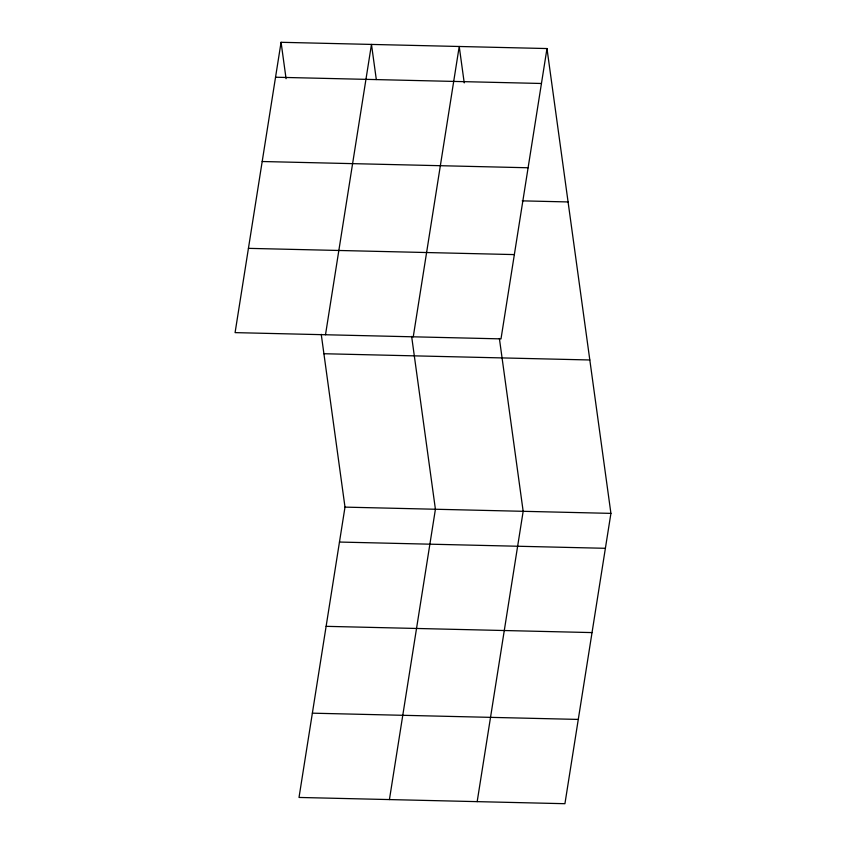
<?xml version="1.0" encoding="UTF-8"?>
<svg xmlns="http://www.w3.org/2000/svg" width="846" height="846" viewBox="0 0 846 846"><rect width="100%" height="100%" fill="white"/><g stroke="black" fill="none" stroke-linecap="round" stroke-linejoin="round"><path stroke-width="1.27" d="M281.073 42.3L235.082 332.626L501.001 338.876L546.981 48.55L281.073 42.3L286.075 78.699M325.499 334.752L371.479 44.426L376.311 79.524M321.237 334.297L344.999 507.124L299.019 797.45L564.927 803.7L610.918 513.374L546.981 48.55M413.25 336.814L459.23 46.488L464.232 82.887M389.424 799.576L435.415 509.25L411.642 336.422M477.176 801.638L523.166 511.312L499.394 338.485M275.542 77.229L541.451 83.479M262.186 161.512L528.094 167.762M522.236 200.862L568.078 201.94M248.438 248.354L514.347 254.593M323.902 353.734L589.821 359.973M344.999 507.124L610.918 513.374M339.468 542.053L605.376 548.303M326.122 626.336L592.031 632.586M312.364 713.178L578.273 719.417"/></g></svg>
